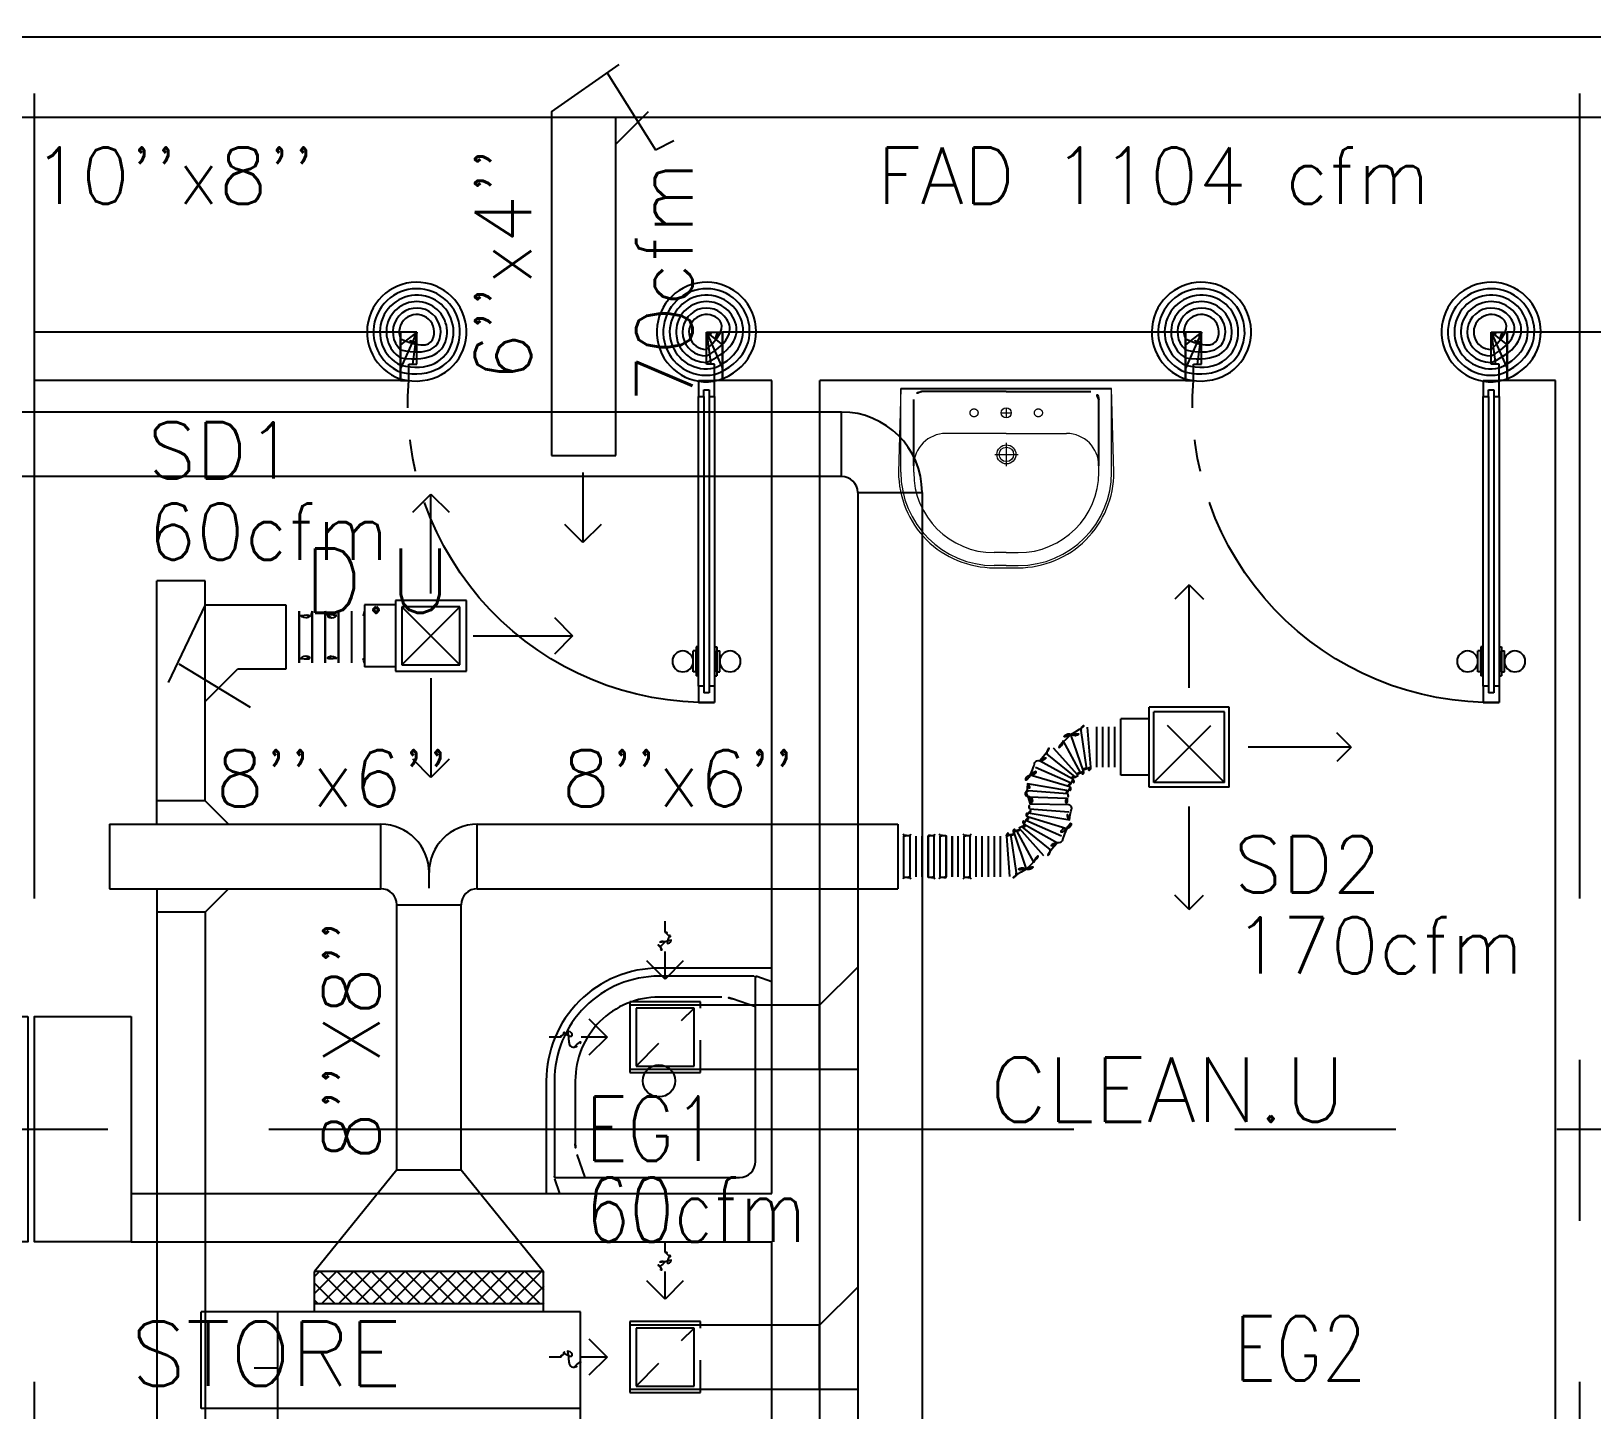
# Model space of a CAD drawing. Extents: x 417866230.2 to 417866327.8, y 43498045.5 to 43498135.4.
# Drawn here: x 417866274.207 to 417866279.054, y 43498106.651 to 43498110.931 of the extents above; entities that cross this region are included whole.
import ezdxf
from ezdxf.enums import TextEntityAlignment as Align

# ---------------------------------------------------------------- set-up
doc = ezdxf.new("R2010")
doc.units = 0
doc.header["$MEASUREMENT"] = 0
for name, pattern in [('CENTERX2', [4, 2.5, -0.5, 0.5, -0.5]), ('DASHED', [0.75, 0.5, -0.25]), ('HIDDEN', [0.375, 0.25, -0.125])]:
    doc.linetypes.add(name, pattern=pattern)
doc.layers.get('0').update_dxf_attribs({"linetype": 'CONTINUOUS'})
for name, color, linetype in [('AXES', 11, 'CENTERX2'), ('COL', 9, 'CONTINUOUS'), ('DOOR', 9, 'CONTINUOUS'), ('DUCT', 6, 'CONTINUOUS'), ('EXDUCT', 10, 'CONTINUOUS'), ('FCU', 6, 'CONTINUOUS'), ('FIX', 9, 'CONTINUOUS'), ('HAT', 12, 'CONTINUOUS'), ('M-AC-FLEX', 3, 'CONTINUOUS'), ('M-EGU.', 2, 'CONTINUOUS'), ('RM-NAME', 9, 'CONTINUOUS'), ('SCD', 2, 'CONTINUOUS'), ('WALL', 4, 'CONTINUOUS')]:
    doc.layers.add(name, color=color, linetype=linetype)
doc.styles.add('ROMANS', font='ROMANS.shx', dxfattribs={"width": 0.6})

# ---------------------------------------------------------------- blocks, each defined once
blk = doc.blocks.new('C11')
at = {"layer": 'HAT'}
h = blk.add_hatch(dxfattribs=at)
h.set_pattern_fill('ANSI31', color=256, scale=300, style=0)
h.set_pattern_definition([(45, (-383765.23, -62181), (-26.5165043, 26.5165043), [])])
h.paths.add_polyline_path([(-20, 350), (-20, 700), (-320, 700), (-320, 350)])
h.paths.add_polyline_path([(-320, 0), (-20, 0), (-20, 350), (-320, 350)])
h = blk.add_hatch(dxfattribs=at)
h.set_pattern_fill('ANSI31', color=256, scale=300, style=0)
h.set_pattern_definition([(45, (-383445.23, -62181), (-26.5165043, 26.5165043), [])])
h.paths.add_polyline_path([(300, 350), (300, 700), (0, 700), (0, 350)])
h.paths.add_polyline_path([(0, 0), (300, 0), (300, 350), (0, 350)])
at = {"layer": 'COL'}
for points in [[(-20, 700), (-20, 0), (-320, 0), (-320, 700)], [(300, 700), (300, 0), (0, 0), (0, 700)]]:
    blk.add_lwpolyline(points, close=True, dxfattribs=at)
blk = doc.blocks.new('A$C24ED45A6')
at = {"layer": 'DOOR', "color": 0, "linetype": 'ByBlock'}
for p, q in [((925, 1100), (925, 1150)), ((925, 1150), (975, 1150)), ((975, 1150), (925, 1150)), ((942, 1100), (942, 1120)), ((958, 1120), (942, 1120)), ((958, 1100), (958, 1120)), ((975, 1100), (975, 1150)), ((917.8, 977.6), (917.8, 1067.6)), ((925, 1067.6), (917.8, 1067.6)), ((942, 1100), (925, 1100)), ((975, 1100), (958, 1100)), ((975, 1067.6), (982.2, 1067.6)), ((982.2, 977.6), (982.2, 1067.6)), ((908.8, 1055), (908.8, 990.2)), ((917.8, 1055), (908.8, 1055)), ((917.8, 1055), (917.8, 990.2)), ((982.2, 1055), (982.2, 990.2)), ((982.2, 1055), (991.2, 1055)), ((991.2, 1055), (991.2, 990.2)), ((917.8, 990.2), (908.8, 990.2)), ((925, 977.6), (917.8, 977.6)), ((975, 977.6), (982.2, 977.6)), ((982.2, 990.2), (991.2, 990.2)), ((925, 150), (925, 200)), ((925, 200), (942, 200)), ((942, 200), (942, 180)), ((958, 180), (958, 200)), ((958, 200), (975, 200)), ((975, 200), (975, 150)), ((0, 0), (0, 150)), ((0, 150), (25, 150)), ((25, 150), (25, 100)), ((925, 150), (975, 150)), ((942, 180), (958, 180)), ((1000, 150), (975, 150)), ((975, 150), (975, 100)), ((1000, 150), (1000, 0)), ((25, 100), (50, 100)), ((50, 100), (50, 0)), ((975, 100), (950, 100)), ((950, 100), (950, 0)), ((50, 0), (0, 0)), ((950, 0), (1000, 0))]:
    blk.add_line(p, q, dxfattribs=at)
at = {"layer": 'DOOR', "linetype": 'ByBlock'}
for p, q in [((925, 1100), (925, 200)), ((942, 200), (942, 1100)), ((958, 200), (958, 1100)), ((975, 200), (975, 1100))]:
    blk.add_line(p, q, dxfattribs=at)
at = {"layer": 'DOOR', "color": 9, "linetype": 'ByBlock'}
for p, q in [((50, 0), (0, 113.7)), ((50, 0), (36.6, 100)), ((950, 0), (1000, 113.7)), ((950, 0), (963.4, 100)), ((50, 0), (0, 40.1)), ((950, 0), (1000, 40.1))]:
    blk.add_line(p, q, dxfattribs=at)
at = {"layer": 'DOOR', "color": 0, "linetype": 'ByBlock'}
for centre in [(876.5, 1022.6), (1023.5, 1022.6)]:
    blk.add_circle(centre, 32.4, dxfattribs=at)
at = {"layer": 'DOOR', "linetype": 'HIDDEN', "ltscale": 0.5}
blk.add_arc((950, 222.5), 927.8, 88.456, 184.4816, dxfattribs=at)
at = {"layer": 'DOOR', "color": 9, "linetype": 'ByBlock'}
for centre, radius, start, end in [((50, 0), 154.4, 103.7142, 108.8947), ((950, 0), 154.4, 71.1053, 76.2858), ((50, 0), 134.4, 100.72, 111.8402), ((50, 0), 114.4, 102.6226, 115.9162), ((950, 0), 134.4, 68.1598, 79.28), ((950, 0), 114.4, 64.0838, 77.3774), ((50, 0), 94.4, 90, 121.9818), ((50, 0), 74.4, 90, 132.2236), ((50, 0), 54.4, 90, 156.7926), ((950, 0), 94.4, 58.0182, 90), ((950, 0), 74.4, 47.7764, 90), ((950, 0), 54.4, 23.2074, 90), ((50, 0), 34.4, 90, 180), ((50, 0), 14.4, 90, 180), ((950, 0), 34.4, 0, 90), ((950, 0), 14.4, 0, 90)]:
    blk.add_arc(centre, radius, start, end, dxfattribs=at)
at = {"layer": 'WALL'}
blk.add_line((1000, 0), (1000, 150), dxfattribs=at)
blk = doc.blocks.new('RM1')
at = {"layer": 'RM-NAME', "style": 'ROMANS'}
for tag, p in [('ROOMNAME1', (0, 323.8)), ('ROOMNAME2', (0, 0))]:
    blk.add_attdef(tag, text='', height=200, dxfattribs=at).set_placement(p, align=Align.MIDDLE)
blk = doc.blocks.new('JAN-001')
for p, q in [((730, -30), (30, -30)), ((30, -30), (30, -730)), ((687.8, -30), (703.6, -76)), ((730, -380), (730, -30)), ((704.6, -80), (130, -80)), ((609.8, -80), (634.5, -151.8)), ((705, -380), (705, -84.2)), ((80, -130), (80, -704.6)), ((640, -380), (640, -184.4)), ((80, -609.8), (151.8, -634.5)), ((184.4, -640), (380, -640)), ((30, -687.8), (76, -703.6)), ((84.2, -705), (380, -705)), ((30, -730), (380, -730))]:
    blk.add_line(p, q)
blk.add_circle((380, -380), 50)
for centre, radius, start, end in [((130, -130), 50, 90, 180), ((680, -84.2), 25, 0, 19.0039), ((540, -184.4), 100, 0, 19.0039), ((380, -380), 350, 270, 0), ((380, -380), 325, 270, 0), ((380, -380), 260, 270, 0), ((184.4, -540), 100, 250.9961, 270), ((84.2, -680), 25, 250.9961, 270)]:
    blk.add_arc(centre, radius, start, end)
blk = doc.blocks.new('LAV-003')
at = {"layer": 'FIX', "linetype": 'ByBlock'}
blk.add_line((-327.5, -25), (327.5, -25), dxfattribs=at)
at = {"layer": 'FIX', "linetype": 'Continuous', "lineweight": 20}
for p, q in [((-327.5, -285), (-327.5, -25)), ((327.5, -285), (327.5, -25)), ((0, -165), (-187.5, -165)), ((0, -165), (187.5, -165)), ((-287.5, -285), (-287.5, -265)), ((287.5, -285), (287.5, -265)), ((0, -535), (-37.5, -535)), ((0, -575), (-37.5, -575)), ((0, -535), (37.5, -535)), ((0, -575), (37.5, -575))]:
    blk.add_line(p, q, dxfattribs=at)
at = {"layer": 'FIX', "linetype": 'ByBlock', "ltscale": 0.3}
for p, q in [((0, -35), (-262.5, -35)), ((0, -35), (262.5, -35)), ((-287.5, -265), (-287.5, -60)), ((287.5, -265), (287.5, -60))]:
    blk.add_line(p, q, dxfattribs=at)
at = {"layer": 'FIX', "lineweight": 20}
for p, q in [((0, -85.4), (0, -116.5)), ((-15.6, -100.9), (15.5, -100.9))]:
    blk.add_line(p, q, dxfattribs=at)
at = {"layer": 'FIX', "linetype": 'DASHED', "lineweight": 20, "ltscale": 0.04}
for p, q in [((0, -193.9), (0, -266.1)), ((-35.7, -230.5), (36.6, -230.5))]:
    blk.add_line(p, q, dxfattribs=at)
at = {"layer": 'FIX', "linetype": 'Continuous', "lineweight": 20}
blk.add_lwpolyline([(294.8, -25), (0, -25), (-327.5, -25), (-334.5, -285, 0.414214), (-37.5, -582), (0, -582), (37.5, -582, 0.414214), (334.5, -285), (327.5, -25), (0, -25)], format="xyb", dxfattribs=at)
at = {"layer": 'FIX', "linetype": 'HIDDEN', "lineweight": 20, "ltscale": 0.05}
for centre in [(-100, -100.9), (100, -100.9)]:
    blk.add_circle(centre, 12.4, dxfattribs=at)
at = {"layer": 'FIX', "lineweight": 20}
for centre, radius in [((0, -100.9), 15.5), ((0.5, -230), 29.5), ((0.5, -230), 22.5)]:
    blk.add_circle(centre, radius, dxfattribs=at)
at = {"layer": 'FIX', "linetype": 'ByBlock', "ltscale": 0.3}
for centre, start, end in [((-262.5, -60), 90, 180), ((262.5, -60), 0, 90)]:
    blk.add_arc(centre, 25, start, end, dxfattribs=at)
at = {"layer": 'FIX', "linetype": 'Continuous', "lineweight": 20}
for centre, radius, start, end in [((-187.5, -265), 100, 90, 180), ((187.5, -265), 100, 0, 90), ((-37.5, -285), 290, 180, 270), ((-37.5, -285), 250, 180, 270), ((37.5, -285), 290, 270, 0), ((37.5, -285), 250, 270, 0)]:
    blk.add_arc(centre, radius, start, end, dxfattribs=at)
blk = doc.blocks.new('9RCD')
at = {"color": 2}
blk.add_line((0, 407), (0, 450), dxfattribs=at)
at = {"layer": 'M-EGU.'}
for p, q in [((0, 225), (0, 331.9)), ((0, 225), (-70.7, 295.7)), ((70.7, 295.7), (0, 225)), ((-295.7, 70.7), (-225, 0)), ((112.5, 112.5), (-112.5, 112.5)), ((-112.5, 112.5), (-112.5, -112.5)), ((112.5, -112.5), (112.5, 112.5)), ((-225, 0), (-326.1, 0)), ((-225, 0), (-295.7, -70.7)), ((-112.5, -112.5), (112.5, -112.5))]:
    blk.add_line(p, q, dxfattribs=at)
at = {"layer": 'M-EGU.', "linetype": 'HIDDEN'}
for p, q in [((137.5, 137.5), (-137.5, 137.5)), ((-137.5, 137.5), (-137.5, -137.5)), ((137.5, -137.5), (137.5, 137.5)), ((-112.5, -112.5), (112.5, 112.5)), ((-137.5, -137.5), (137.5, -137.5))]:
    blk.add_line(p, q, dxfattribs=at)
at = {"layer": 'M-EGU.', "color": 2}
blk.add_line((-405.7, 0), (-450, 0), dxfattribs=at)
blk.add_lwpolyline([(0, 407, -0.187862), (18.4, 395.6, -0.202645), (23.4, 376.1, -0.616915), (-1.7, 368, 0.668708), (-25.3, 358.4, 0.194285), (-18.2, 340.4, 0.186051), (0, 331.9)], format="xyb", dxfattribs=at)
at = {"layer": 'M-EGU.'}
blk.add_lwpolyline([(-405.7, 0, -0.1324), (-394.5, 16.1, -0.15664), (-379.1, 22.4, -0.736612), (-366.5, -9, 0.774232), (-352.6, -39.4, 0.203349), (-331.5, -25.7, 0.193808), (-326.1, 0)], format="xyb", dxfattribs=at)
blk = doc.blocks.new('*X118')
at = {"color": 0}
for p, q in [((23911.7, -1650.2), (23966, -1595.9)), ((23911.7, -1597.2), (23912.9, -1595.9)), ((23919, -1695.9), (24019, -1595.9)), ((24022.8, -1695.9), (23922.8, -1595.9)), ((23972, -1695.9), (24072, -1595.9)), ((24075.9, -1695.9), (23975.9, -1595.9)), ((24025.1, -1695.9), (24125.1, -1595.9)), ((24128.9, -1695.9), (24028.9, -1595.9)), ((24078.1, -1695.9), (24178.1, -1595.9)), ((24181.9, -1695.9), (24081.9, -1595.9)), ((24131.1, -1695.9), (24231.1, -1595.9)), ((24235, -1695.9), (24135, -1595.9)), ((24184.2, -1695.9), (24284.2, -1595.9)), ((24288, -1695.9), (24188, -1595.9)), ((24237.2, -1695.9), (24337.2, -1595.9)), ((24341, -1695.9), (24241, -1595.9)), ((24290.2, -1695.9), (24390.2, -1595.9)), ((24394.1, -1695.9), (24294.1, -1595.9)), ((24343.3, -1695.9), (24443.3, -1595.9)), ((24447.1, -1695.9), (24347.1, -1595.9)), ((24396.3, -1695.9), (24496.3, -1595.9)), ((24500.1, -1695.9), (24400.1, -1595.9)), ((24449.3, -1695.9), (24549.3, -1595.9)), ((24553.2, -1695.9), (24453.2, -1595.9)), ((24502.4, -1695.9), (24602.4, -1595.9)), ((24606.2, -1695.9), (24506.2, -1595.9)), ((24623.7, -1660.4), (24559.2, -1595.9)), ((24623.7, -1607.4), (24612.3, -1595.9)), ((23969.8, -1695.9), (23911.7, -1637.8)), ((24555.4, -1695.9), (24623.7, -1627.6)), ((23916.8, -1695.9), (23911.7, -1690.9)), ((24608.4, -1695.9), (24623.7, -1680.7))]:
    blk.add_line(p, q, dxfattribs=at)

msp = doc.modelspace()

# ---------------------------------------------------------------- linework, layer by layer
at = {"layer": 'AXES'}
for p, q in [((417866279.0169, 43498056.2378), (417866279.0169, 43498135.0505)), ((417866274.2169, 43498056.2378), (417866274.2169, 43498134.3745)), ((417866230.9454, 43498107.5221), (417866300.0369, 43498107.5221))]:
    msp.add_line(p, q, dxfattribs=at)
at = {"layer": 'DUCT'}
for p, q in [((417866266.2359, 43498110.9141), (417866284.4763, 43498110.9141)), ((417866275.823, 43498110.6807), (417866276.033, 43498110.8277)), ((417866275.9962, 43498110.8019), (417866276.1464, 43498110.5626)), ((417866273.3182, 43498110.6641), (417866279.3397, 43498110.6641)), ((417866275.823, 43498110.6807), (417866275.823, 43498109.614)), ((417866276.123, 43498110.6807), (417866276.023, 43498110.5807)), ((417866276.023, 43498109.614), (417866276.023, 43498110.6641)), ((417866276.1464, 43498110.5626), (417866276.2028, 43498110.5913)), ((417866276.1464, 43498110.5626), (417866276.1464, 43498110.5626)), ((417866275.823, 43498109.614), (417866276.023, 43498109.614)), ((417866274.5968, 43498108.4687), (417866274.5968, 43498109.2245)), ((417866274.7468, 43498109.2245), (417866274.5968, 43498109.2245)), ((417866274.7468, 43498108.5418), (417866274.7468, 43498109.2245)), ((417866274.7468, 43498109.1503), (417866274.6327, 43498108.9094)), ((417866274.7468, 43498109.1503), (417866274.9981, 43498109.1503)), ((417866274.9981, 43498109.1503), (417866274.9981, 43498108.9503)), ((417866274.6656, 43498108.9664), (417866274.8873, 43498108.8326)), ((417866274.7468, 43498108.8495), (417866274.8476, 43498108.9503)), ((417866274.9981, 43498108.9503), (417866274.8476, 43498108.9503)), ((417866274.7468, 43498108.5418), (417866274.5968, 43498108.5418)), ((417866274.7468, 43498108.5418), (417866274.82, 43498108.4687)), ((417866274.4499, 43498108.4687), (417866275.2926, 43498108.4687)), ((417866274.4499, 43498108.4687), (417866274.4499, 43498108.2687)), ((417866275.2926, 43498108.2687), (417866275.2926, 43498108.4687)), ((417866275.5926, 43498108.4687), (417866276.8991, 43498108.4687)), ((417866275.5926, 43498108.2687), (417866275.5926, 43498108.4687)), ((417866276.8991, 43498108.4687), (417866276.8991, 43498108.2687)), ((417866275.4426, 43498108.2709), (417866275.4426, 43498108.3187)), ((417866274.4499, 43498108.2687), (417866275.2926, 43498108.2687)), ((417866274.5968, 43498108.2687), (417866274.5968, 43498105.513)), ((417866274.7468, 43498108.1955), (417866274.82, 43498108.2687)), ((417866275.5926, 43498108.2687), (417866276.8991, 43498108.2687)), ((417866274.7468, 43498108.1955), (417866274.5968, 43498108.1955)), ((417866274.7468, 43498108.1955), (417866274.7468, 43498105.513)), ((417866275.3426, 43498107.396), (417866275.3426, 43498108.2187)), ((417866275.3426, 43498108.2187), (417866275.5426, 43498108.2187)), ((417866275.5426, 43498107.396), (417866275.5426, 43498108.2187)), ((417866275.3426, 43498107.396), (417866275.0866, 43498107.08)), ((417866275.3426, 43498107.396), (417866275.5426, 43498107.396)), ((417866275.5426, 43498107.396), (417866275.7986, 43498107.08))]:
    msp.add_line(p, q, dxfattribs=at)
for centre, radius, start, end in [((417866275.2926, 43498108.3187), 0.15, 0, 90), ((417866275.5926, 43498108.3187), 0.15, 90, 180), ((417866275.2926, 43498108.2187), 0.05, 0, 90), ((417866275.5926, 43498108.2187), 0.05, 90, 180)]:
    msp.add_arc(centre, radius, start, end, dxfattribs=at)
at = {"layer": 'EXDUCT', "linetype": 'Continuous'}
for p, q in [((417866276.7241, 43498109.7487), (417866270.7472, 43498109.7487)), ((417866276.7241, 43498109.5487), (417866276.7241, 43498109.7487)), ((417866276.7241, 43498109.5487), (417866270.7472, 43498109.5487)), ((417866276.7741, 43498109.4987), (417866276.7741, 43498105.7603)), ((417866276.7741, 43498109.4987), (417866276.9741, 43498109.4987)), ((417866276.9741, 43498109.4987), (417866276.9741, 43498105.7603)), ((417866276.6569, 43498107.908), (417866276.7741, 43498108.0253)), ((417866276.0659, 43498107.908), (417866276.0659, 43498107.708)), ((417866276.0659, 43498107.908), (417866276.6569, 43498107.908)), ((417866276.6541, 43498107.908), (417866276.6541, 43498107.708)), ((417866276.0659, 43498107.708), (417866276.7741, 43498107.708)), ((417866276.6569, 43498106.9147), (417866276.7741, 43498107.032)), ((417866276.0659, 43498106.9147), (417866276.0659, 43498106.7147)), ((417866276.0659, 43498106.9147), (417866276.6569, 43498106.9147)), ((417866276.6541, 43498106.9147), (417866276.6541, 43498106.7147)), ((417866276.0659, 43498106.7147), (417866276.7741, 43498106.7147))]:
    msp.add_line(p, q, dxfattribs=at)
for radius in [0.25, 0.05]:
    msp.add_arc((417866276.7241, 43498109.4987), radius, 0, 90, dxfattribs=at)
at = {"layer": 'FCU', "color": 3}
for p, q in [((417866275.7986, 43498107.08), (417866275.0866, 43498107.08)), ((417866275.0866, 43498106.955), (417866275.0866, 43498107.08)), ((417866275.7986, 43498106.955), (417866275.7986, 43498107.08)), ((417866275.7986, 43498106.98), (417866275.0866, 43498106.98)), ((417866274.9726, 43498106.955), (417866274.7346, 43498106.955)), ((417866274.7346, 43498106.655), (417866274.7346, 43498106.955)), ((417866274.9726, 43498106.78), (417866274.8993, 43498106.78)), ((417866274.9726, 43498106.655), (417866274.7346, 43498106.655))]:
    msp.add_line(p, q, dxfattribs=at)
at = {"layer": 'FCU', "color": 6}
for p, q in [((417866274.9726, 43498106.218), (417866274.9726, 43498106.955)), ((417866275.9126, 43498106.955), (417866274.9726, 43498106.955)), ((417866275.9126, 43498106.218), (417866275.9126, 43498106.955)), ((417866275.9126, 43498106.655), (417866274.9726, 43498106.655))]:
    msp.add_line(p, q, dxfattribs=at)
at = {"layer": 'M-AC-FLEX', "color": 11}
for p, q in [((417866275.0388, 43498109.1304), (417866275.0388, 43498108.9703)), ((417866275.0388, 43498109.1304), (417866275.0388, 43498108.9703)), ((417866275.0388, 43498109.1304), (417866275.0388, 43498108.9703)), ((417866275.0388, 43498108.9699), (417866275.0388, 43498109.13)), ((417866275.0795, 43498109.1304), (417866275.0795, 43498108.9703)), ((417866275.0795, 43498109.1304), (417866275.0795, 43498108.9703)), ((417866275.0795, 43498108.9699), (417866275.0795, 43498109.13)), ((417866275.1196, 43498109.1304), (417866275.1196, 43498108.9703)), ((417866275.1196, 43498108.9699), (417866275.1196, 43498109.13)), ((417866275.161, 43498109.1304), (417866275.161, 43498108.9703)), ((417866275.161, 43498109.1304), (417866275.161, 43498108.9703)), ((417866275.161, 43498109.1304), (417866275.161, 43498108.9703)), ((417866275.161, 43498108.9699), (417866275.161, 43498109.13)), ((417866275.2017, 43498109.1304), (417866275.2017, 43498108.9703)), ((417866275.2017, 43498109.1304), (417866275.2017, 43498108.9703)), ((417866275.2425, 43498109.1304), (417866275.2425, 43498108.9703)), ((417866275.2425, 43498109.1304), (417866275.2425, 43498108.9703)), ((417866275.2425, 43498108.9699), (417866275.2425, 43498109.13)), ((417866275.2425, 43498108.9699), (417866275.2425, 43498109.13)), ((417866277.4979, 43498108.6456), (417866277.4883, 43498108.7706)), ((417866277.5166, 43498108.6456), (417866277.5166, 43498108.7712)), ((417866277.5354, 43498108.6456), (417866277.5354, 43498108.7712)), ((417866277.5542, 43498108.6456), (417866277.5542, 43498108.7712)), ((417866277.573, 43498108.6456), (417866277.573, 43498108.7712)), ((417866277.4677, 43498108.6273), (417866277.4122, 43498108.7284)), ((417866277.4752, 43498108.6337), (417866277.4365, 43498108.7478)), ((417866277.4855, 43498108.6394), (417866277.4678, 43498108.7594)), ((417866277.4427, 43498108.6083), (417866277.339, 43498108.666)), ((417866277.4494, 43498108.6162), (417866277.363, 43498108.6866)), ((417866277.4583, 43498108.6208), (417866277.3823, 43498108.7055)), ((417866277.4327, 43498108.5845), (417866277.3102, 43498108.6212)), ((417866277.437, 43498108.5962), (417866277.3267, 43498108.6448)), ((417866277.4302, 43498108.5728), (417866277.3012, 43498108.5944)), ((417866277.4263, 43498108.5629), (417866277.3043, 43498108.5729)), ((417866277.3043, 43498108.5541), (417866277.4246, 43498108.5501)), ((417866277.4295, 43498108.5288), (417866277.3107, 43498108.5314)), ((417866277.2968, 43498108.4811), (417866277.4071, 43498108.4325)), ((417866277.3011, 43498108.4928), (417866277.4235, 43498108.4561)), ((417866277.3035, 43498108.5045), (417866277.4326, 43498108.4828)), ((417866277.3075, 43498108.5168), (417866277.4295, 43498108.5079)), ((417866276.9178, 43498108.3059), (417866276.9178, 43498108.4315)), ((417866276.9178, 43498108.3059), (417866276.9178, 43498108.4315)), ((417866276.9178, 43498108.3059), (417866276.9178, 43498108.4315)), ((417866276.9178, 43498108.3059), (417866276.9178, 43498108.4315)), ((417866276.9366, 43498108.3059), (417866276.9366, 43498108.4315)), ((417866276.9366, 43498108.3059), (417866276.9366, 43498108.4315)), ((417866276.9366, 43498108.3059), (417866276.9366, 43498108.4315)), ((417866276.9366, 43498108.3059), (417866276.9366, 43498108.4315)), ((417866276.9553, 43498108.3059), (417866276.9553, 43498108.4315)), ((417866276.9741, 43498108.4317), (417866276.9741, 43498108.306)), ((417866276.9741, 43498108.3059), (417866276.9741, 43498108.4315)), ((417866276.9925, 43498108.4317), (417866276.9925, 43498108.306)), ((417866276.9925, 43498108.3059), (417866276.9925, 43498108.4315)), ((417866277.0113, 43498108.3059), (417866277.0113, 43498108.4315)), ((417866277.0113, 43498108.3059), (417866277.0113, 43498108.4315)), ((417866277.0113, 43498108.3059), (417866277.0113, 43498108.4315)), ((417866277.0113, 43498108.3059), (417866277.0113, 43498108.4315)), ((417866277.0113, 43498108.3059), (417866277.0113, 43498108.4315)), ((417866277.0301, 43498108.3059), (417866277.0301, 43498108.4315)), ((417866277.0301, 43498108.3059), (417866277.0301, 43498108.4315)), ((417866277.0301, 43498108.3059), (417866277.0301, 43498108.4315)), ((417866277.0301, 43498108.3059), (417866277.0301, 43498108.4315)), ((417866277.0301, 43498108.3059), (417866277.0301, 43498108.4315)), ((417866277.0489, 43498108.4317), (417866277.0489, 43498108.306)), ((417866277.0489, 43498108.3059), (417866277.0489, 43498108.4315)), ((417866277.0673, 43498108.4317), (417866277.0673, 43498108.306)), ((417866277.0673, 43498108.3059), (417866277.0673, 43498108.4315)), ((417866277.0861, 43498108.3059), (417866277.0861, 43498108.4315)), ((417866277.1048, 43498108.3059), (417866277.1048, 43498108.4315)), ((417866277.1048, 43498108.3059), (417866277.1048, 43498108.4315)), ((417866277.1048, 43498108.3059), (417866277.1048, 43498108.4315)), ((417866277.1048, 43498108.3059), (417866277.1048, 43498108.4315)), ((417866277.1236, 43498108.3059), (417866277.1236, 43498108.4315)), ((417866277.1236, 43498108.3059), (417866277.1236, 43498108.4315)), ((417866277.1236, 43498108.3059), (417866277.1236, 43498108.4315)), ((417866277.1236, 43498108.3059), (417866277.1236, 43498108.4315)), ((417866277.1424, 43498108.3059), (417866277.1424, 43498108.4315)), ((417866277.1611, 43498108.3059), (417866277.1611, 43498108.4315)), ((417866277.1796, 43498108.4317), (417866277.1796, 43498108.306)), ((417866277.1984, 43498108.4317), (417866277.1984, 43498108.306)), ((417866277.2171, 43498108.4317), (417866277.2171, 43498108.306)), ((417866277.2359, 43498108.4317), (417866277.2455, 43498108.3067)), ((417866277.2483, 43498108.4378), (417866277.266, 43498108.3179)), ((417866277.2586, 43498108.4436), (417866277.2973, 43498108.3295)), ((417866277.2661, 43498108.45), (417866277.3215, 43498108.3489)), ((417866277.2755, 43498108.4565), (417866277.3515, 43498108.3718)), ((417866277.2844, 43498108.4611), (417866277.3708, 43498108.3906)), ((417866277.2911, 43498108.4689), (417866277.3948, 43498108.4113))]:
    msp.add_line(p, q, dxfattribs=at)
at = {"layer": 'M-AC-FLEX'}
for points in [[(417866274.9981, 43498109.1304, -1), (417866275.0388, 43498109.1304)], [(417866275.0795, 43498109.1304, -1), (417866275.0388, 43498109.1304, 1), (417866274.9981, 43498109.1304)], [(417866275.0388, 43498109.1304, 1), (417866274.9981, 43498109.1304)], [(417866275.0388, 43498109.1304, 1), (417866275.0795, 43498109.1304, -1), (417866275.1203, 43498109.1304)], [(417866275.0612, 43498109.1101, 0.385802), (417866275.0795, 43498109.1304, -1), (417866275.1203, 43498109.1304)], [(417866275.0612, 43498109.1101, 0.385802), (417866275.0795, 43498109.1304, -1), (417866275.1203, 43498109.1304)], [(417866275.0795, 43498109.1304, -1), (417866275.1203, 43498109.1304)], [(417866275.161, 43498109.1304, -1), (417866275.1203, 43498109.1304, 1), (417866275.0795, 43498109.1304)], [(417866275.1203, 43498109.1304, 1), (417866275.0795, 43498109.1304)], [(417866275.1203, 43498109.1304, 1), (417866275.0795, 43498109.1304)], [(417866275.0795, 43498109.1304, -1), (417866275.1203, 43498109.1304)], [(417866275.1387, 43498109.1101, -0.385802), (417866275.1203, 43498109.1304, 1), (417866275.0795, 43498109.1304)], [(417866275.1203, 43498109.1304, 1), (417866275.0795, 43498109.1304)], [(417866275.0795, 43498109.1304, -1), (417866275.1203, 43498109.1304)], [(417866275.1387, 43498109.1101, -0.385802), (417866275.1203, 43498109.1304, 1), (417866275.0795, 43498109.1304)], [(417866275.0795, 43498109.1304, -1), (417866275.1203, 43498109.1304)], [(417866275.1203, 43498109.1304, 1), (417866275.0795, 43498109.1304)], [(417866275.1203, 43498109.1304, 1), (417866275.161, 43498109.1304, -1), (417866275.2017, 43498109.1304)], [(417866275.2017, 43498109.1304, 1), (417866275.161, 43498109.1304)], [(417866275.161, 43498109.1304, -1), (417866275.2017, 43498109.1304)], [(417866275.2425, 43498109.1304, -1), (417866275.2017, 43498109.1304, 1), (417866275.161, 43498109.1304)], [(417866275.0388, 43498109.1304, 1), (417866275.0795, 43498109.1304)], [(417866275.0795, 43498109.1304, -1), (417866275.0388, 43498109.1304)], [(417866275.0436, 43498109.1172, 0.69929), (417866275.0795, 43498109.1304)], [(417866275.0795, 43498109.1304, -0.385802), (417866275.0612, 43498109.1101, -0.385802)], [(417866275.0795, 43498109.1304, -0.385802), (417866275.0612, 43498109.1101, -0.385802)], [(417866275.161, 43498109.1304, -1), (417866275.1203, 43498109.1304)], [(417866275.1203, 43498109.1304, 1), (417866275.161, 43498109.1304)], [(417866275.1203, 43498109.1304, 0.385802), (417866275.1387, 43498109.1101, 0.385802)], [(417866275.1203, 43498109.1304, 0.385802), (417866275.1387, 43498109.1101, 0.385802)], [(417866275.1562, 43498109.1172, -0.69929), (417866275.1203, 43498109.1304)], [(417866275.2017, 43498109.1304, 1), (417866275.2425, 43498109.1304)], [(417866275.2425, 43498109.1304, -0.412332), (417866275.2222, 43498109.11, -0.412332)], [(417866275.0795, 43498108.9703, 1), (417866275.0388, 43498108.9703, -1), (417866274.9981, 43498108.9703)], [(417866275.0388, 43498108.9703, -1), (417866275.0795, 43498108.9703, 1), (417866275.1203, 43498108.9703)], [(417866275.0388, 43498108.9703, 0.00451), (417866275.0388, 43498108.9699, -0.008922), (417866275.0388, 43498108.9692)], [(417866275.0388, 43498108.9696, 0.004461), (417866275.0388, 43498108.9699)], [(417866275.0436, 43498108.9834, -0.69929), (417866275.0795, 43498108.9703, 1), (417866275.1203, 43498108.9703)], [(417866275.0612, 43498108.9905, -0.385802), (417866275.0795, 43498108.9703, 1), (417866275.1203, 43498108.9703)], [(417866275.0612, 43498108.9905, -0.385802), (417866275.0795, 43498108.9703, 1), (417866275.1203, 43498108.9703)], [(417866275.161, 43498108.9703, 1), (417866275.1203, 43498108.9703, -1), (417866275.0795, 43498108.9703)], [(417866275.1562, 43498108.9834, 0.69929), (417866275.1203, 43498108.9703, -1), (417866275.0795, 43498108.9703)], [(417866275.1387, 43498108.9905, 0.385802), (417866275.1203, 43498108.9703, -1), (417866275.0795, 43498108.9703)], [(417866275.1387, 43498108.9905, 0.385802), (417866275.1203, 43498108.9703, -1), (417866275.0795, 43498108.9703)], [(417866275.0795, 43498108.9703, -0.00451), (417866275.0795, 43498108.9699, 0.008922), (417866275.0795, 43498108.9692)], [(417866275.0795, 43498108.9703, -0.00451), (417866275.0795, 43498108.9699, 0.008922), (417866275.0795, 43498108.9692)], [(417866275.0795, 43498108.9696, -0.004461), (417866275.0795, 43498108.9699)], [(417866275.0795, 43498108.9696, -0.004461), (417866275.0795, 43498108.9699)], [(417866275.1203, 43498108.9703, -1), (417866275.161, 43498108.9703, 1), (417866275.2017, 43498108.9703)], [(417866275.1203, 43498108.9703, 0.00451), (417866275.1203, 43498108.9699, -0.008922), (417866275.1203, 43498108.9692)], [(417866275.1203, 43498108.9703, 0.00451), (417866275.1203, 43498108.9699, -0.008922), (417866275.1203, 43498108.9692)], [(417866275.1203, 43498108.9696, 0.004461), (417866275.1203, 43498108.9699)], [(417866275.1203, 43498108.9696, 0.004461), (417866275.1203, 43498108.9699)], [(417866275.2425, 43498108.9703, 1), (417866275.2017, 43498108.9703, -1), (417866275.161, 43498108.9703)], [(417866275.161, 43498108.9703, -0.00451), (417866275.161, 43498108.9699, 0.008922), (417866275.161, 43498108.9692)], [(417866275.161, 43498108.9696, -0.004461), (417866275.161, 43498108.9699)], [(417866275.2425, 43498108.9703, 0.412332), (417866275.2222, 43498108.9906, 0.412332)], [(417866275.2425, 43498108.9703, -0.00451), (417866275.2425, 43498108.9699, 0.008922), (417866275.2425, 43498108.9692)], [(417866275.2425, 43498108.9696, -0.004461), (417866275.2425, 43498108.9699)], [(417866275.2425, 43498108.9696, -0.004461), (417866275.2425, 43498108.9699)], [(417866275.2425, 43498108.9699, 0.008922), (417866275.2425, 43498108.9692)], [(417866277.4364, 43498108.7481, 0.562442), (417866277.4678, 43498108.7594, -0.803591), (417866277.4883, 43498108.7706)], [(417866277.4883, 43498108.7706, 0.661578), (417866277.5166, 43498108.7712, -1), (417866277.5354, 43498108.7712)], [(417866277.5542, 43498108.7712, -1), (417866277.5354, 43498108.7712, 1), (417866277.5166, 43498108.7712)], [(417866277.5542, 43498108.7712, 0.000003), (417866277.5542, 43498108.7712, -1), (417866277.573, 43498108.7712)], [(417866277.5917, 43498108.7712, -1), (417866277.573, 43498108.7712, 1), (417866277.5542, 43498108.7712)], [(417866277.5542, 43498108.7716, 0.004461), (417866277.5542, 43498108.7714)], [(417866277.5542, 43498108.7712, -0.008766), (417866277.5542, 43498108.7716, -0.008766)], [(417866277.4365, 43498108.7478, 0.604437), (417866277.4122, 43498108.7284, -0.497993), (417866277.3823, 43498108.7055)], [(417866277.3102, 43498108.6212, 0.652763), (417866277.3267, 43498108.6448, -0.764077), (417866277.339, 43498108.666, 0.428567), (417866277.363, 43498108.6866, -0.696093), (417866277.3823, 43498108.7055)], [(417866277.3102, 43498108.6212, 0.665042), (417866277.3012, 43498108.5944)], [(417866277.4589, 43498108.6198, -0.698197), (417866277.4494, 43498108.6162, 1.180405), (417866277.4427, 43498108.6083)], [(417866277.4752, 43498108.6337, -1.125229), (417866277.4677, 43498108.6273, 1.12511), (417866277.4589, 43498108.6198, 0.893954)], [(417866277.4979, 43498108.6459, -0.879519), (417866277.4855, 43498108.6394, 1.034976), (417866277.4752, 43498108.6337)], [(417866277.5166, 43498108.6456, 0.987495), (417866277.4979, 43498108.6459, 0.606794)], [(417866277.5542, 43498108.6456, 1), (417866277.5354, 43498108.6456, -1), (417866277.5166, 43498108.6456)], [(417866277.5166, 43498108.6456, 1), (417866277.5354, 43498108.6456)], [(417866277.5354, 43498108.6456, -1), (417866277.5542, 43498108.6456)], [(417866277.5917, 43498108.6456, 1), (417866277.573, 43498108.6456, -1), (417866277.5542, 43498108.6456)], [(417866277.5542, 43498108.6456, 1), (417866277.573, 43498108.6456)], [(417866277.573, 43498108.6456, -1), (417866277.5917, 43498108.6456)], [(417866277.3014, 43498108.5944, -0.575939), (417866277.3043, 43498108.5729, 1), (417866277.3043, 43498108.5541)], [(417866277.3107, 43498108.5314, 0.794675), (417866277.3043, 43498108.5541, -1), (417866277.3043, 43498108.5729)], [(417866277.434, 43498108.5838, -0.78893), (417866277.4297, 43498108.5728, 1.030272), (417866277.4263, 43498108.5629)], [(417866277.4427, 43498108.6083, -0.850272), (417866277.4395, 43498108.5957, 1.072461), (417866277.434, 43498108.5838)], [(417866277.3043, 43498108.5541, -0.794675), (417866277.3107, 43498108.5314)], [(417866277.3075, 43498108.5168, -0.453194), (417866277.3107, 43498108.5314, -0.724161)], [(417866277.4246, 43498108.5501, 0.601703), (417866277.4298, 43498108.5288)], [(417866277.4263, 43498108.5629, -0.520621), (417866277.4246, 43498108.5501, -0.724161)], [(417866277.4323, 43498108.4829, -0.496687), (417866277.4295, 43498108.5079, 0.899003), (417866277.4295, 43498108.5288)], [(417866277.2911, 43498108.4689, -0.850272), (417866277.2943, 43498108.4815, 1.072461), (417866277.2998, 43498108.4935)], [(417866277.2998, 43498108.4935, -0.78893), (417866277.3041, 43498108.5044, 0.839853), (417866277.3075, 43498108.5168)], [(417866277.4235, 43498108.4561, 0.665042), (417866277.4326, 43498108.4828)], [(417866276.9366, 43498108.4315, -1.002523), (417866276.9178, 43498108.4315, 0.945822), (417866276.8991, 43498108.4325, 0.945822)], [(417866276.9366, 43498108.4315, -1), (417866276.9178, 43498108.4315, 0.204245), (417866276.9149, 43498108.4383, 0.204245)], [(417866276.9149, 43498108.4383, -0.204245), (417866276.9178, 43498108.4315)], [(417866276.9366, 43498108.4315, -1), (417866276.9178, 43498108.4315, 0.204245), (417866276.9149, 43498108.4383, 0.204245)], [(417866276.9149, 43498108.4383, -0.204245), (417866276.9178, 43498108.4315)], [(417866276.9178, 43498108.4315, 1), (417866276.9366, 43498108.4315, -1), (417866276.9553, 43498108.4315, 1), (417866276.9741, 43498108.4315, -1.018005), (417866276.9925, 43498108.4315)], [(417866276.9178, 43498108.4315, 1), (417866276.9366, 43498108.4315, -0.204245), (417866276.9395, 43498108.4383, -0.204245)], [(417866276.9178, 43498108.4315, 1), (417866276.9366, 43498108.4315, -0.204245), (417866276.9395, 43498108.4383, -0.204245)], [(417866276.9178, 43498108.4315, 1), (417866276.9366, 43498108.4315)], [(417866276.9366, 43498108.4315, -1), (417866276.9178, 43498108.4315)], [(417866276.9395, 43498108.4383, 0.204245), (417866276.9366, 43498108.4315)], [(417866276.9395, 43498108.4383, 0.204245), (417866276.9366, 43498108.4315)], [(417866277.0489, 43498108.4315, -1), (417866277.0301, 43498108.4315, 1), (417866277.0113, 43498108.4315, -1), (417866276.9925, 43498108.4315, 1.018005), (417866276.9741, 43498108.4315)], [(417866276.9741, 43498108.4316, 0.000796), (417866276.9741, 43498108.4317)], [(417866277.0113, 43498108.4315, -1), (417866276.9925, 43498108.4315, 0.204245), (417866276.9897, 43498108.4383, 0.204245)], [(417866277.0113, 43498108.4315, -1), (417866276.9925, 43498108.4315, 0.204245), (417866276.9897, 43498108.4383, 0.204245)], [(417866276.9925, 43498108.4315, 1), (417866277.0113, 43498108.4315, -1), (417866277.0301, 43498108.4315, 1), (417866277.0489, 43498108.4315, -1.018005), (417866277.0673, 43498108.4315)], [(417866276.9925, 43498108.4315, 1), (417866277.0113, 43498108.4315, -0.204245), (417866277.0142, 43498108.4383, -0.204245)], [(417866276.9925, 43498108.4315, 1), (417866277.0113, 43498108.4315, -0.204245), (417866277.0142, 43498108.4383, -0.204245)], [(417866276.9925, 43498108.4316, -0.000796), (417866276.9925, 43498108.4317)], [(417866277.0113, 43498108.4315, -1), (417866276.9925, 43498108.4315)], [(417866276.9925, 43498108.4315, 1), (417866277.0113, 43498108.4315)], [(417866277.0113, 43498108.4315, -1), (417866276.9925, 43498108.4315)], [(417866277.0142, 43498108.4383, 0.204245), (417866277.0113, 43498108.4315)], [(417866277.0142, 43498108.4383, 0.204245), (417866277.0113, 43498108.4315)], [(417866277.0489, 43498108.4315, -1), (417866277.0301, 43498108.4315, 0.204245), (417866277.0272, 43498108.4383, 0.204245)], [(417866277.0272, 43498108.4383, -0.204245), (417866277.0301, 43498108.4315)], [(417866277.0489, 43498108.4315, -1), (417866277.0301, 43498108.4315, 0.204245), (417866277.0272, 43498108.4383, 0.204245)], [(417866277.0272, 43498108.4383, -0.204245), (417866277.0301, 43498108.4315)], [(417866277.0301, 43498108.4315, 1), (417866277.0489, 43498108.4315, -0.204245), (417866277.0517, 43498108.4383, -0.204245)], [(417866277.0301, 43498108.4315, 1), (417866277.0489, 43498108.4315, -0.204245), (417866277.0517, 43498108.4383, -0.204245)], [(417866277.0301, 43498108.4315, 1), (417866277.0489, 43498108.4315)], [(417866277.0489, 43498108.4315, -1), (417866277.0301, 43498108.4315)], [(417866277.0301, 43498108.4315, 1), (417866277.0489, 43498108.4315)], [(417866277.1236, 43498108.4315, -1), (417866277.1048, 43498108.4315, 1), (417866277.0861, 43498108.4315, -1), (417866277.0673, 43498108.4315, 1.018005), (417866277.0489, 43498108.4315)], [(417866277.0489, 43498108.4316, 0.000796), (417866277.0489, 43498108.4317)], [(417866277.0673, 43498108.4316, -0.000796), (417866277.0673, 43498108.4317)], [(417866277.1236, 43498108.4315, -1), (417866277.1048, 43498108.4315, 0.204245), (417866277.102, 43498108.4383, 0.204245)], [(417866277.102, 43498108.4383, -0.204245), (417866277.1048, 43498108.4315)], [(417866277.1236, 43498108.4315, -1), (417866277.1048, 43498108.4315, 0.204245), (417866277.102, 43498108.4383, 0.204245)], [(417866277.102, 43498108.4383, -0.204245), (417866277.1048, 43498108.4315)], [(417866277.1048, 43498108.4315, 1), (417866277.1236, 43498108.4315, -1), (417866277.1424, 43498108.4315, 1), (417866277.1611, 43498108.4315, -1.018005), (417866277.1796, 43498108.4315)], [(417866277.1048, 43498108.4315, 1), (417866277.1236, 43498108.4315, -0.204245), (417866277.1265, 43498108.4383, -0.204245)], [(417866277.1048, 43498108.4315, 1), (417866277.1236, 43498108.4315, -0.204245), (417866277.1265, 43498108.4383, -0.204245)], [(417866277.1236, 43498108.4315, -1), (417866277.1048, 43498108.4315)], [(417866277.1048, 43498108.4315, 1), (417866277.1236, 43498108.4315)], [(417866277.1265, 43498108.4383, 0.204245), (417866277.1236, 43498108.4315)], [(417866277.1265, 43498108.4383, 0.204245), (417866277.1236, 43498108.4315)], [(417866277.1796, 43498108.4317, 1), (417866277.1984, 43498108.4317, -1), (417866277.2171, 43498108.4317)], [(417866277.1984, 43498108.4317, -1), (417866277.1796, 43498108.4317)], [(417866277.2171, 43498108.4317, 1), (417866277.1984, 43498108.4317)], [(417866277.2171, 43498108.4317, 0.987495), (417866277.2359, 43498108.4314, 0.606794)], [(417866277.2359, 43498108.4314, -0.879519), (417866277.2483, 43498108.4378, 1.034976), (417866277.2586, 43498108.4436)], [(417866277.2586, 43498108.4436, -1.125229), (417866277.2661, 43498108.45, 1.12511), (417866277.2749, 43498108.4575, 0.893954)], [(417866277.2749, 43498108.4575, -0.698197), (417866277.2844, 43498108.4611, 1.180405), (417866277.2911, 43498108.4689)], [(417866277.4235, 43498108.4561, 0.652763), (417866277.4071, 43498108.4325, -0.764077), (417866277.3948, 43498108.4113, 0.428567), (417866277.3708, 43498108.3906, -0.696093), (417866277.3515, 43498108.3718)], [(417866277.2974, 43498108.3292, 0.562442), (417866277.266, 43498108.3179, -0.803591), (417866277.2455, 43498108.3067)], [(417866277.2973, 43498108.3295, 0.604437), (417866277.3215, 43498108.3489, -0.497993), (417866277.3515, 43498108.3718)], [(417866276.9366, 43498108.3059, 1.002523), (417866276.9178, 43498108.3059, -0.945822), (417866276.8991, 43498108.3048, -0.945822)], [(417866276.9366, 43498108.3059, 1), (417866276.9178, 43498108.3059, -0.204245), (417866276.9149, 43498108.2991, -0.204245)], [(417866276.9366, 43498108.3059, 1), (417866276.9178, 43498108.3059, -0.204245), (417866276.9149, 43498108.2991, -0.204245)], [(417866276.9149, 43498108.2991, 0.204245), (417866276.9178, 43498108.3059)], [(417866276.9149, 43498108.2991, 0.204245), (417866276.9178, 43498108.3059)], [(417866276.9178, 43498108.3059, -1), (417866276.9366, 43498108.3059, 0.204245), (417866276.9395, 43498108.2991, 0.204245)], [(417866276.9178, 43498108.3059, -1), (417866276.9366, 43498108.3059)], [(417866276.9178, 43498108.3059, -1), (417866276.9366, 43498108.3059, 1), (417866276.9553, 43498108.3059, -1), (417866276.9741, 43498108.3059, 0.008922), (417866276.9741, 43498108.3055, 0.008922)], [(417866276.9178, 43498108.3059, -1), (417866276.9366, 43498108.3059, 0.204245), (417866276.9395, 43498108.2991, 0.204245)], [(417866276.9366, 43498108.3059, 1), (417866276.9178, 43498108.3059)], [(417866276.9395, 43498108.2991, -0.204245), (417866276.9366, 43498108.3059)], [(417866276.9395, 43498108.2991, -0.204245), (417866276.9366, 43498108.3059)], [(417866276.9925, 43498108.306, -0.999838), (417866276.9741, 43498108.3057)], [(417866276.9741, 43498108.306, 0.999838), (417866276.9925, 43498108.3057)], [(417866276.9741, 43498108.3057, -0.004461), (417866276.9741, 43498108.3059)], [(417866277.0113, 43498108.3059, 1), (417866276.9925, 43498108.3059, -0.204245), (417866276.9897, 43498108.2991, -0.204245)], [(417866277.0113, 43498108.3059, 1), (417866276.9925, 43498108.3059, -0.204245), (417866276.9897, 43498108.2991, -0.204245)], [(417866276.9925, 43498108.3059, -1), (417866277.0113, 43498108.3059, 0.204245), (417866277.0142, 43498108.2991, 0.204245)], [(417866277.0113, 43498108.3059, 0.999369), (417866276.9925, 43498108.3059, 0.999369)], [(417866276.9925, 43498108.3059, -1), (417866277.0113, 43498108.3059)], [(417866276.9925, 43498108.3059, -1), (417866277.0113, 43498108.3059, 1), (417866277.0301, 43498108.3059, -1), (417866277.0489, 43498108.3059, 0.008922), (417866277.0489, 43498108.3055, 0.008922)], [(417866276.9925, 43498108.3059, -1), (417866277.0113, 43498108.3059, 0.204245), (417866277.0142, 43498108.2991, 0.204245)], [(417866277.0113, 43498108.3059, 1), (417866276.9925, 43498108.3059)], [(417866277.0489, 43498108.3059, 1), (417866277.0301, 43498108.3059, -1), (417866277.0113, 43498108.3059, 1), (417866276.9925, 43498108.3059, -0.008922), (417866276.9925, 43498108.3055, -0.008922)], [(417866276.9925, 43498108.3057, 0.004461), (417866276.9925, 43498108.3059)], [(417866277.0142, 43498108.2991, -0.204245), (417866277.0113, 43498108.3059)], [(417866277.0142, 43498108.2991, -0.204245), (417866277.0113, 43498108.3059)], [(417866277.0489, 43498108.3059, 1), (417866277.0301, 43498108.3059, -0.204245), (417866277.0272, 43498108.2991, -0.204245)], [(417866277.0489, 43498108.3059, 1), (417866277.0301, 43498108.3059, -0.204245), (417866277.0272, 43498108.2991, -0.204245)], [(417866277.0272, 43498108.2991, 0.204245), (417866277.0301, 43498108.3059)], [(417866277.0272, 43498108.2991, 0.204245), (417866277.0301, 43498108.3059)], [(417866277.0301, 43498108.3059, -0.999369), (417866277.0489, 43498108.3059, -0.999369)], [(417866277.0301, 43498108.3059, -1), (417866277.0489, 43498108.3059, 0.204245), (417866277.0517, 43498108.2991, 0.204245)], [(417866277.0489, 43498108.3059, 1), (417866277.0301, 43498108.3059)], [(417866277.0301, 43498108.3059, -1), (417866277.0489, 43498108.3059, 0.204245), (417866277.0517, 43498108.2991, 0.204245)], [(417866277.0301, 43498108.3059, -1), (417866277.0489, 43498108.3059)], [(417866277.0489, 43498108.306, 0.999838), (417866277.0673, 43498108.3057)], [(417866277.0673, 43498108.306, -0.999838), (417866277.0489, 43498108.3057)], [(417866277.0489, 43498108.3057, -0.004461), (417866277.0489, 43498108.3059)], [(417866277.1236, 43498108.3059, 1), (417866277.1048, 43498108.3059, -1), (417866277.0861, 43498108.3059, 1), (417866277.0673, 43498108.3059, -0.008922), (417866277.0673, 43498108.3055, -0.008922)], [(417866277.0673, 43498108.3057, 0.004461), (417866277.0673, 43498108.3059)], [(417866277.1236, 43498108.3059, 1), (417866277.1048, 43498108.3059, -0.204245), (417866277.102, 43498108.2991, -0.204245)], [(417866277.1236, 43498108.3059, 1), (417866277.1048, 43498108.3059, -0.204245), (417866277.102, 43498108.2991, -0.204245)], [(417866277.102, 43498108.2991, 0.204245), (417866277.1048, 43498108.3059)], [(417866277.102, 43498108.2991, 0.204245), (417866277.1048, 43498108.3059)], [(417866277.1048, 43498108.3059, -1), (417866277.1236, 43498108.3059, 1), (417866277.1424, 43498108.3059, -1), (417866277.1611, 43498108.3059, 0.008922), (417866277.1611, 43498108.3055, 0.008922)], [(417866277.1048, 43498108.3059, -1), (417866277.1236, 43498108.3059, 0.204245), (417866277.1265, 43498108.2991, 0.204245)], [(417866277.1236, 43498108.3059, 1), (417866277.1048, 43498108.3059)], [(417866277.1048, 43498108.3059, -1), (417866277.1236, 43498108.3059, 0.204245), (417866277.1265, 43498108.2991, 0.204245)], [(417866277.1048, 43498108.3059, -1), (417866277.1236, 43498108.3059)], [(417866277.1265, 43498108.2991, -0.204245), (417866277.1236, 43498108.3059)], [(417866277.1265, 43498108.2991, -0.204245), (417866277.1236, 43498108.3059)], [(417866277.1796, 43498108.306, -0.999838), (417866277.1611, 43498108.3057)], [(417866277.1796, 43498108.306, -1), (417866277.1984, 43498108.306, 1), (417866277.2171, 43498108.306)], [(417866277.1796, 43498108.3057, 0.004461), (417866277.1796, 43498108.3059)], [(417866277.2455, 43498108.3067, 0.661578), (417866277.2171, 43498108.306, -1), (417866277.1984, 43498108.306)]]:
    msp.add_lwpolyline(points, format="xyb", dxfattribs=at)
at = {"layer": 'M-EGU.'}
for p, q in [((417866275.9208, 43498109.5611), (417866275.9208, 43498109.3433)), ((417866275.3919, 43498109.4373), (417866275.4485, 43498109.4938)), ((417866275.4485, 43498109.4938), (417866275.5051, 43498109.4373)), ((417866275.4485, 43498109.1849), (417866275.4485, 43498109.4938)), ((417866275.9208, 43498109.3433), (417866275.8643, 43498109.3999)), ((417866275.9774, 43498109.3999), (417866275.9208, 43498109.3433)), ((417866277.8034, 43498109.2123), (417866277.7589, 43498109.1678)), ((417866277.8034, 43498109.2123), (417866277.848, 43498109.1678)), ((417866277.8034, 43498108.8924), (417866277.8034, 43498109.2123)), ((417866275.2425, 43498109.1498), (417866275.2425, 43498108.9578)), ((417866275.3385, 43498109.1498), (417866275.2425, 43498109.1498)), ((417866275.3385, 43498109.1638), (417866275.3385, 43498108.9438)), ((417866275.5585, 43498109.1638), (417866275.3385, 43498109.1638)), ((417866275.5585, 43498108.9438), (417866275.5585, 43498109.1638)), ((417866275.8319, 43498109.1104), (417866275.8885, 43498109.0538)), ((417866275.5796, 43498109.0538), (417866275.8885, 43498109.0538)), ((417866275.8885, 43498109.0538), (417866275.8319, 43498108.9973)), ((417866275.3385, 43498108.9578), (417866275.2425, 43498108.9578)), ((417866275.3385, 43498108.9438), (417866275.5585, 43498108.9438)), ((417866275.4485, 43498108.9228), (417866275.4485, 43498108.6138)), ((417866277.9277, 43498108.8327), (417866277.6792, 43498108.8327)), ((417866277.6792, 43498108.5842), (417866277.6792, 43498108.8327)), ((417866277.9277, 43498108.5842), (417866277.9277, 43498108.8327)), ((417866277.5917, 43498108.621), (417866277.5917, 43498108.7959)), ((417866277.6792, 43498108.7959), (417866277.5917, 43498108.7959)), ((417866278.3073, 43498108.7084), (417866278.2628, 43498108.753)), ((417866275.4485, 43498108.6138), (417866275.3919, 43498108.6704)), ((417866275.5051, 43498108.6704), (417866275.4485, 43498108.6138)), ((417866278.3073, 43498108.7084), (417866277.9874, 43498108.7084)), ((417866278.3073, 43498108.7084), (417866278.2628, 43498108.6639)), ((417866277.6792, 43498108.621), (417866277.5917, 43498108.621)), ((417866277.9277, 43498108.5842), (417866277.6792, 43498108.5842)), ((417866277.8034, 43498108.2045), (417866277.8034, 43498108.5244)), ((417866277.8034, 43498108.2045), (417866277.7589, 43498108.2491)), ((417866277.8034, 43498108.2045), (417866277.848, 43498108.2491))]:
    msp.add_line(p, q, dxfattribs=at)
at = {"layer": 'M-EGU.', "linetype": 'HIDDEN'}
for p, q in [((417866275.3585, 43498109.1438), (417866275.5385, 43498108.9638)), ((417866275.5385, 43498109.1438), (417866275.3585, 43498108.9638)), ((417866275.3585, 43498109.1438), (417866275.3585, 43498108.9638)), ((417866275.5385, 43498109.1438), (417866275.3585, 43498109.1438)), ((417866275.5385, 43498108.9638), (417866275.5385, 43498109.1438)), ((417866275.3585, 43498108.9638), (417866275.5385, 43498108.9638)), ((417866277.9131, 43498108.5988), (417866277.6938, 43498108.8181)), ((417866277.6938, 43498108.5988), (417866277.9131, 43498108.8181)), ((417866277.9131, 43498108.8181), (417866277.6938, 43498108.8181)), ((417866277.6938, 43498108.5988), (417866277.6938, 43498108.8181)), ((417866277.9131, 43498108.5988), (417866277.9131, 43498108.8181)), ((417866277.9131, 43498108.5988), (417866277.6938, 43498108.5988))]:
    msp.add_line(p, q, dxfattribs=at)
at = {"layer": 'WALL'}
for p, q in [((417866274.2169, 43498109.8471), (417866274.2169, 43498109.9971)), ((417866275.3544, 43498109.9971), (417866274.2169, 43498109.9971)), ((417866275.3544, 43498109.8471), (417866275.3544, 43498109.9971)), ((417866276.3544, 43498109.8471), (417866276.3544, 43498109.9971)), ((417866277.7919, 43498109.9971), (417866276.3544, 43498109.9971)), ((417866276.3544, 43498109.8471), (417866276.3544, 43498109.9971)), ((417866277.7919, 43498109.8471), (417866277.7919, 43498109.9971)), ((417866279.2419, 43498109.9971), (417866278.7919, 43498109.9971)), ((417866278.7919, 43498109.8471), (417866278.7919, 43498109.9971)), ((417866275.3544, 43498109.8471), (417866274.2169, 43498109.8471)), ((417866276.5069, 43498109.8471), (417866276.3544, 43498109.8471)), ((417866276.5069, 43498107.3221), (417866276.5069, 43498109.8471)), ((417866276.6569, 43498105.1971), (417866276.6569, 43498109.8471)), ((417866277.7919, 43498109.8471), (417866276.6569, 43498109.8471)), ((417866278.9419, 43498109.8471), (417866278.7919, 43498109.8471)), ((417866278.9419, 43498105.1971), (417866278.9419, 43498109.8471)), ((417866274.5169, 43498107.3221), (417866276.5069, 43498107.3221)), ((417866274.5169, 43498107.1721), (417866276.5069, 43498107.1721)), ((417866276.5069, 43498105.1971), (417866276.5069, 43498107.1721))]:
    msp.add_line(p, q, dxfattribs=at)

# ---------------------------------------------------------------- block references
at = {"layer": 'DOOR', "xscale": -0.001000000047497451, "yscale": 0.0009999999892897904, "zscale": 0.001, "rotation": 180}
for p in [(417866275.3544, 43498109.9971), (417866277.7919, 43498109.9971)]:
    msp.add_blockref('A$C24ED45A6', p, dxfattribs=at)
at = {"layer": 'FCU', "color": 11, "xscale": 0.0009999871253967285, "yscale": 0.001000002026557922, "zscale": 0.001, "rotation": 180}
msp.add_blockref('*X118', (417866299.7103, 43498105.3841), dxfattribs=at)
at = {"layer": 'FIX', "xscale": 0.0009999999892897904, "yscale": 0.0009999999892897904, "zscale": 0.001, "rotation": 180}
msp.add_blockref('JAN-001', (417866276.5369, 43498107.2921), dxfattribs=at)
at = {"layer": 'HAT'}
ref = msp.add_blockref('RM1', (417866275.2822, 43498109.2248), dxfattribs=dict(at, xscale=0.001000000047497451, yscale=0.0009999999892897904, zscale=0.001))
ref.add_attrib('ROOMNAME2', 'D.U', dxfattribs={"layer": 'RM-NAME', "height": 0.2, "style": 'ROMANS'}).set_placement((417866275.2822, 43498109.2248), align=Align.MIDDLE)
at = {"layer": 'HAT', "xscale": 0.001000000047497451, "yscale": 0.0009999999892897904, "zscale": 0.001}
msp.add_blockref('C11', (417866274.2169, 43498107.1721), dxfattribs=at)
at = {"layer": 'HAT'}
ref = msp.add_blockref('RM1', (417866277.7361, 43498107.6448), dxfattribs=dict(at, xscale=0.001000000047497451, yscale=0.0009999999892897904, zscale=0.001))
ref.add_attrib('ROOMNAME2', 'CLEAN.U', dxfattribs={"layer": 'RM-NAME', "height": 0.2, "style": 'ROMANS'}).set_placement((417866277.7361, 43498107.6448), align=Align.MIDDLE)
ref = msp.add_blockref('RM1', (417866274.9364, 43498106.8254), dxfattribs=dict(at, xscale=0.001000000047497451, yscale=0.0009999999892897904, zscale=0.001))
ref.add_attrib('ROOMNAME2', 'STORE', dxfattribs={"layer": 'RM-NAME', "height": 0.2, "style": 'ROMANS'}).set_placement((417866274.9364, 43498106.8254), align=Align.MIDDLE)
at = {"layer": 'M-EGU.', "xscale": 0.0008, "yscale": 0.0008, "zscale": 0.0008}
for p in [(417866276.1759, 43498107.808), (417866276.1759, 43498106.8147)]:
    msp.add_blockref('9RCD', p, dxfattribs=at)
at = {"layer": 'WALL', "xscale": 0.001, "yscale": 0.001, "zscale": 0.001}
msp.add_blockref('LAV-003', (417866277.2355, 43498109.8471), dxfattribs=at)

# ---------------------------------------------------------------- texts
at = {"layer": 'SCD', "style": 'ROMANS'}
for s, p in [("10''x8''", (417866274.2126, 43498110.395)), ('FAD 1104 cfm', (417866276.8343, 43498110.395)), ('SD1', (417866274.5692, 43498109.5419)), ('60cfm', (417866274.5692, 43498109.2902)), ("8''x6''", (417866274.7797, 43498108.5243)), ("8''x6''", (417866275.8547, 43498108.5243)), ('SD2', (417866277.9427, 43498108.2568)), ('170cfm', (417866277.9427, 43498108.0051))]:
    msp.add_text(s, height=0.175, dxfattribs=at).set_placement(p)
for s, p in [("6''x4''", (417866275.76, 43498109.8441)), ('70cfm', (417866276.2606, 43498109.7774)), ("8''X8''", (417866275.2887, 43498107.425))]:
    msp.add_text(s, height=0.175, rotation=90, dxfattribs=at).set_placement(p)
at = {"layer": 'SCD', "style": 'ROMANS', "width": 0.8}
for s, p in [('EG1', (417866275.9288, 43498107.4238)), ('60cfm', (417866275.9288, 43498107.1721)), ('EG2', (417866277.9427, 43498106.7417))]:
    msp.add_text(s, height=0.2, dxfattribs=at).set_placement(p)

doc.saveas('drawing.dxf')
